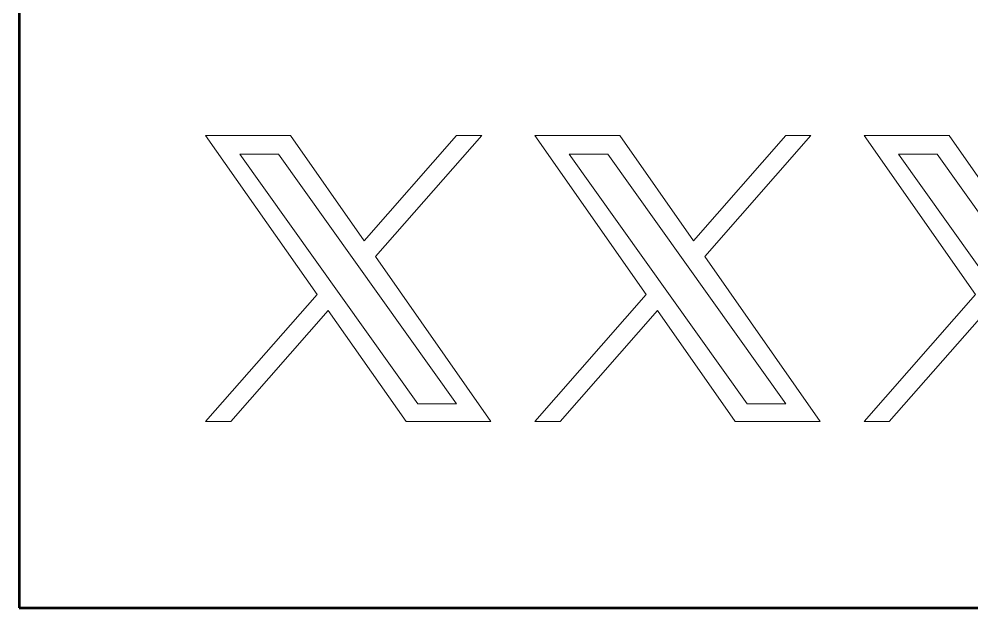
# Model space of a CAD drawing. Header units: centimetres. Extents: x -150 to 29, y -15 to 29.
# Drawn here: x -15 to -10.659, y -14.85 to -12.169 of the extents above; entities that cross this region are included whole.
import ezdxf

# ---------------------------------------------------------------- set-up
doc = ezdxf.new("R2010")
doc.units = ezdxf.units.CM
doc.header["$MEASUREMENT"] = 0
doc.layers.add('Layer 1', color=7, linetype='Continuous')

msp = doc.modelspace()

# ---------------------------------------------------------------- linework, layer by layer
at = {"layer": 'Layer 1', "lineweight": 53}
msp.add_lwpolyline([(-15, -14.85), (6, -14.85), (6, 14.85), (-15, 14.85), (-15, -14.85)], close=True, dxfattribs=at)
at = {"layer": 'Layer 1', "color": 202, "lineweight": 9}
for points, knots in [([(-13.3762, -13.25044), (-13.3762, -13.25044), (-12.85, -14.00054), (-12.85, -14.00054), (-12.85, -14.00054), (-12.85, -14.00054), (-13.23714, -14.00054), (-13.23714, -14.00054), (-13.23714, -14.00054), (-13.23714, -14.00054), (-13.59161, -13.49532), (-13.59161, -13.49532), (-13.59161, -13.49532), (-13.59161, -13.49532), (-14.03534, -14.00054), (-14.03534, -14.00054), (-14.03534, -14.00054), (-14.03534, -14.00054), (-14.15, -14.00054), (-14.15, -14.00054), (-14.15, -14.00054), (-14.15, -14.00054), (-13.64243, -13.42282), (-13.64243, -13.42282), (-13.64243, -13.42282), (-13.64243, -13.42282), (-14.15, -12.69946), (-14.15, -12.69946), (-14.15, -12.69946), (-14.15, -12.69946), (-13.76286, -12.69946), (-13.76286, -12.69946), (-13.76286, -12.69946), (-13.76286, -12.69946), (-13.42729, -13.17777), (-13.42729, -13.17777), (-13.42729, -13.17777), (-13.42729, -13.17777), (-13.00683, -12.69946), (-13.00683, -12.69946), (-13.00683, -12.69946), (-13.00683, -12.69946), (-12.89217, -12.69946), (-12.89217, -12.69946), (-12.89217, -12.69946), (-12.89217, -12.69946), (-13.3762, -13.25044), (-13.3762, -13.25044)], [0, 0, 0, 0, 0.0769231, 0.0769231, 0.0769231, 0.0769231, 0.1538462, 0.1538462, 0.1538462, 0.1538462, 0.2307692, 0.2307692, 0.2307692, 0.2307692, 0.3076923, 0.3076923, 0.3076923, 0.3076923, 0.3846154, 0.3846154, 0.3846154, 0.3846154, 0.4615385, 0.4615385, 0.4615385, 0.4615385, 0.5384615, 0.5384615, 0.5384615, 0.5384615, 0.6153846, 0.6153846, 0.6153846, 0.6153846, 0.6923077, 0.6923077, 0.6923077, 0.6923077, 0.7692308, 0.7692308, 0.7692308, 0.7692308, 0.8461538, 0.8461538, 0.8461538, 0.8461538, 1, 1, 1, 1]), ([(-11.8762, -13.25044), (-11.8762, -13.25044), (-11.35, -14.00054), (-11.35, -14.00054), (-11.35, -14.00054), (-11.35, -14.00054), (-11.73714, -14.00054), (-11.73714, -14.00054), (-11.73714, -14.00054), (-11.73714, -14.00054), (-12.09161, -13.49532), (-12.09161, -13.49532), (-12.09161, -13.49532), (-12.09161, -13.49532), (-12.53534, -14.00054), (-12.53534, -14.00054), (-12.53534, -14.00054), (-12.53534, -14.00054), (-12.65, -14.00054), (-12.65, -14.00054), (-12.65, -14.00054), (-12.65, -14.00054), (-12.14243, -13.42282), (-12.14243, -13.42282), (-12.14243, -13.42282), (-12.14243, -13.42282), (-12.65, -12.69946), (-12.65, -12.69946), (-12.65, -12.69946), (-12.65, -12.69946), (-12.26286, -12.69946), (-12.26286, -12.69946), (-12.26286, -12.69946), (-12.26286, -12.69946), (-11.92729, -13.17777), (-11.92729, -13.17777), (-11.92729, -13.17777), (-11.92729, -13.17777), (-11.50683, -12.69946), (-11.50683, -12.69946), (-11.50683, -12.69946), (-11.50683, -12.69946), (-11.39217, -12.69946), (-11.39217, -12.69946), (-11.39217, -12.69946), (-11.39217, -12.69946), (-11.8762, -13.25044), (-11.8762, -13.25044)], [0, 0, 0, 0, 0.0769231, 0.0769231, 0.0769231, 0.0769231, 0.1538462, 0.1538462, 0.1538462, 0.1538462, 0.2307692, 0.2307692, 0.2307692, 0.2307692, 0.3076923, 0.3076923, 0.3076923, 0.3076923, 0.3846154, 0.3846154, 0.3846154, 0.3846154, 0.4615385, 0.4615385, 0.4615385, 0.4615385, 0.5384615, 0.5384615, 0.5384615, 0.5384615, 0.6153846, 0.6153846, 0.6153846, 0.6153846, 0.6923077, 0.6923077, 0.6923077, 0.6923077, 0.7692308, 0.7692308, 0.7692308, 0.7692308, 0.8461538, 0.8461538, 0.8461538, 0.8461538, 1, 1, 1, 1]), ([(-10.3762, -13.25044), (-10.3762, -13.25044), (-9.85, -14.00054), (-9.85, -14.00054), (-9.85, -14.00054), (-9.85, -14.00054), (-10.23714, -14.00054), (-10.23714, -14.00054), (-10.23714, -14.00054), (-10.23714, -14.00054), (-10.59161, -13.49532), (-10.59161, -13.49532), (-10.59161, -13.49532), (-10.59161, -13.49532), (-11.03534, -14.00054), (-11.03534, -14.00054), (-11.03534, -14.00054), (-11.03534, -14.00054), (-11.15, -14.00054), (-11.15, -14.00054), (-11.15, -14.00054), (-11.15, -14.00054), (-10.64243, -13.42282), (-10.64243, -13.42282), (-10.64243, -13.42282), (-10.64243, -13.42282), (-11.15, -12.69946), (-11.15, -12.69946), (-11.15, -12.69946), (-11.15, -12.69946), (-10.76286, -12.69946), (-10.76286, -12.69946), (-10.76286, -12.69946), (-10.76286, -12.69946), (-10.42729, -13.17777), (-10.42729, -13.17777), (-10.42729, -13.17777), (-10.42729, -13.17777), (-10.00683, -12.69946), (-10.00683, -12.69946), (-10.00683, -12.69946), (-10.00683, -12.69946), (-9.89217, -12.69946), (-9.89217, -12.69946), (-9.89217, -12.69946), (-9.89217, -12.69946), (-10.3762, -13.25044), (-10.3762, -13.25044)], [0, 0, 0, 0, 0.0769231, 0.0769231, 0.0769231, 0.0769231, 0.1538462, 0.1538462, 0.1538462, 0.1538462, 0.2307692, 0.2307692, 0.2307692, 0.2307692, 0.3076923, 0.3076923, 0.3076923, 0.3076923, 0.3846154, 0.3846154, 0.3846154, 0.3846154, 0.4615385, 0.4615385, 0.4615385, 0.4615385, 0.5384615, 0.5384615, 0.5384615, 0.5384615, 0.6153846, 0.6153846, 0.6153846, 0.6153846, 0.6923077, 0.6923077, 0.6923077, 0.6923077, 0.7692308, 0.7692308, 0.7692308, 0.7692308, 0.8461538, 0.8461538, 0.8461538, 0.8461538, 1, 1, 1, 1]), ([(-13.99395, -12.78413), (-13.99395, -12.78413), (-13.18311, -13.92003), (-13.18311, -13.92003), (-13.18311, -13.92003), (-13.18311, -13.92003), (-13.00691, -13.92003), (-13.00691, -13.92003), (-13.00691, -13.92003), (-13.00691, -13.92003), (-13.8178, -12.78413), (-13.8178, -12.78413), (-13.8178, -12.78413), (-13.8178, -12.78413), (-13.99395, -12.78413), (-13.99395, -12.78413)], [0, 0, 0, 0, 0.2, 0.2, 0.2, 0.2, 0.4, 0.4, 0.4, 0.4, 0.6, 0.6, 0.6, 0.6, 1, 1, 1, 1]), ([(-13.99395, -12.78413), (-13.99395, -12.78413), (-13.99395, -12.78413), (-13.99395, -12.78413), (-13.99395, -12.78413), (-13.99395, -12.78413), (-13.99395, -12.78413), (-13.99395, -12.78413)], [0, 0, 0, 0, 0.3333333, 0.3333333, 0.3333333, 0.3333333, 1, 1, 1, 1]), ([(-12.49395, -12.78413), (-12.49395, -12.78413), (-11.68311, -13.92003), (-11.68311, -13.92003), (-11.68311, -13.92003), (-11.68311, -13.92003), (-11.50691, -13.92003), (-11.50691, -13.92003), (-11.50691, -13.92003), (-11.50691, -13.92003), (-12.3178, -12.78413), (-12.3178, -12.78413), (-12.3178, -12.78413), (-12.3178, -12.78413), (-12.49395, -12.78413), (-12.49395, -12.78413)], [0, 0, 0, 0, 0.2, 0.2, 0.2, 0.2, 0.4, 0.4, 0.4, 0.4, 0.6, 0.6, 0.6, 0.6, 1, 1, 1, 1]), ([(-12.49395, -12.78413), (-12.49395, -12.78413), (-12.49395, -12.78413), (-12.49395, -12.78413), (-12.49395, -12.78413), (-12.49395, -12.78413), (-12.49395, -12.78413), (-12.49395, -12.78413)], [0, 0, 0, 0, 0.3333333, 0.3333333, 0.3333333, 0.3333333, 1, 1, 1, 1]), ([(-10.99395, -12.78413), (-10.99395, -12.78413), (-10.18311, -13.92003), (-10.18311, -13.92003), (-10.18311, -13.92003), (-10.18311, -13.92003), (-10.00691, -13.92003), (-10.00691, -13.92003), (-10.00691, -13.92003), (-10.00691, -13.92003), (-10.8178, -12.78413), (-10.8178, -12.78413), (-10.8178, -12.78413), (-10.8178, -12.78413), (-10.99395, -12.78413), (-10.99395, -12.78413)], [0, 0, 0, 0, 0.2, 0.2, 0.2, 0.2, 0.4, 0.4, 0.4, 0.4, 0.6, 0.6, 0.6, 0.6, 1, 1, 1, 1]), ([(-10.99395, -12.78413), (-10.99395, -12.78413), (-10.99395, -12.78413), (-10.99395, -12.78413), (-10.99395, -12.78413), (-10.99395, -12.78413), (-10.99395, -12.78413), (-10.99395, -12.78413)], [0, 0, 0, 0, 0.3333333, 0.3333333, 0.3333333, 0.3333333, 1, 1, 1, 1])]:
    msp.add_open_spline(points, degree=3, knots=knots, dxfattribs=at)

doc.saveas('drawing.dxf')
